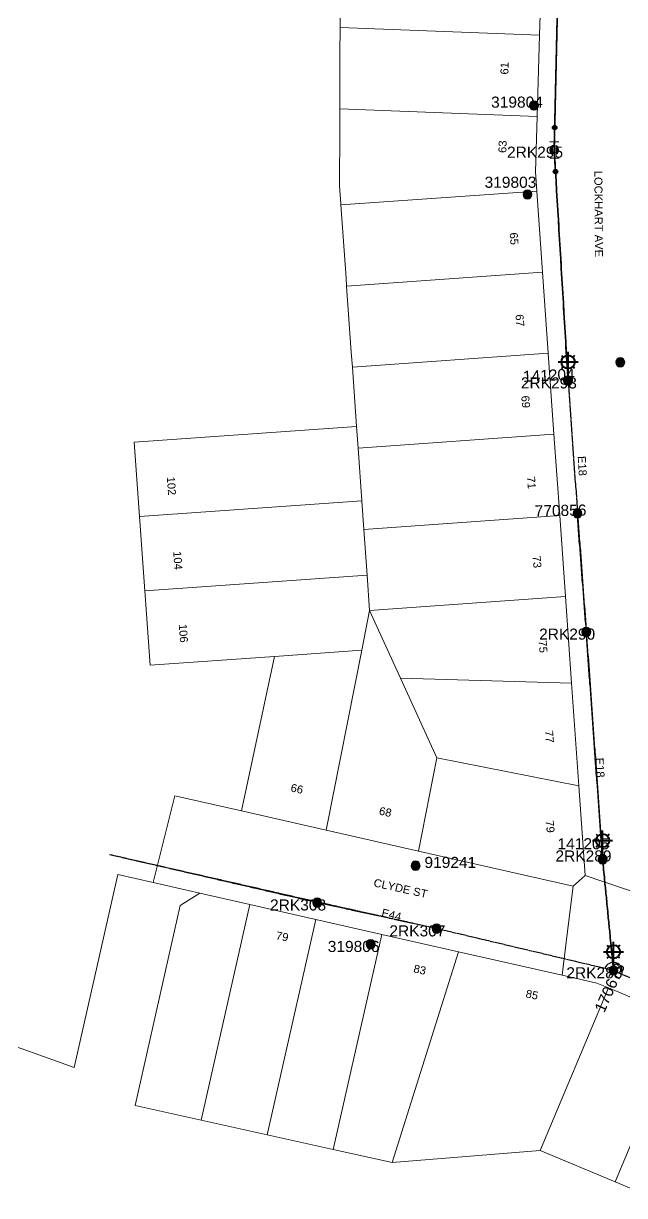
# Model space of a CAD drawing. Header units: metres. Extents: x 269214 to 271153, y 6086402 to 6088113.
# Drawn here: x 270164.3 to 270299.6, y 6087037.1 to 6087300.8 of the extents above; entities that cross this region are included whole.
import ezdxf
from ezdxf.enums import TextEntityAlignment as Align

# ---------------------------------------------------------------- set-up
doc = ezdxf.new("R2010")
doc.units = ezdxf.units.M
doc.linetypes.add('Cable Exist OH', pattern=[1, 1, 0])
doc.layers.get('0').update_dxf_attribs({"color": 6})
for name, color, linetype, lineweight in [('Cadastre Buildings_SP_EXT', 9, 'Continuous', 5), ('Cadastre Land Parcels_SP_EXT', 9, 'Continuous', 5), ('Cadastre Roads_SP_EXT', 9, 'Continuous', 5)]:
    doc.layers.add(name, color=color, linetype=linetype, lineweight=lineweight)
for name, color, linetype in [('Equip_LV_EXT', 7, 'Continuous'), ('Equip_SP_SL_EXT', 7, 'Continuous'), ('Mains_LV_EXT', 7, 'Continuous'), ('Mains_SL_EXT', 7, 'Continuous'), ('SupportsOH_SP_TR_HV_LV_SL_EXT', 7, 'Continuous')]:
    doc.layers.add(name, color=color, linetype=linetype)
doc.styles.add('iecARIAL', font='arial.ttf', dxfattribs={"height": 2})
doc.styles.add('POLE_LABEL', font='arial.ttf')
doc.styles.get("Standard").update_dxf_attribs({"font": 'arial.ttf'})

# ---------------------------------------------------------------- blocks, each defined once
blk = doc.blocks.new('SL_LANTERN_EXT')
at = {"lineweight": 40}
for p, q in [((-1.46, 5.68), (-1.06, 5.28)), ((0, 1.97), (0, 6.47)), ((1.46, 5.68), (1.06, 5.28)), ((-2.25, 4.22), (2.25, 4.22)), ((-1.46, 2.76), (-1.06, 3.16)), ((0, 0), (0, 2.72)), ((1.46, 2.76), (1.06, 3.16))]:
    blk.add_line(p, q, dxfattribs=at)
blk.add_circle((0, 4.22), 1.5, dxfattribs=at)
at = {"style": 'iecARIAL', "flags": 8}
blk.add_attdef('ASSET_NUM', (1.5, 1.5), '', height=2.5, dxfattribs=at)
for tag, p, height, flags in [('OPERATING_VOLTAGE', (0.98, -1.65), 0.2, 9), ('ORIENTATION', (0.98, -1.85), 0.2, 9), ('OWNED_BY', (0.98, -2.05), 0.2, 9), ('STATE', (0.98, -2.25), 0.2, 9), ('CONSTRUCTED_VOLTAGE', (0.98, -0.65), 0.2, 9), ('CONTROL_TYPE', (0.98, -0.85), 0.2, 9), ('LANTERN_PURPOSE', (0.98, -1.05), 0.2, 9), ('LANTERN_TYPE', (0.98, -1.25), 0.2, 9), ('NO_PHASES', (0.98, -1.45), 0.2, 9), ('USAGE', (0.98, -2.45), 0.2, 9), ('CEXIST', (0.98, -2.65), 0.2, 9), ('LNUMBER', (2.18, -3.25), 2.5, 8), ('CNEW', (0.98, -2.85), 0.2, 9), ('CNUMBER', (0.98, -3.05), 0.2, 9), ('CREMOVE', (0.98, -3.25), 0.2, 9), ('CREPLACE', (0.98, -3.45), 0.2, 9), ('LKINGHEIGHT', (0.98, -3.65), 0.2, 9), ('LBRACKET', (0.98, -3.85), 0.2, 9), ('LBRACKETVOCAB', (0.98, -4.05), 0.2, 9), ('LCATEGORY', (0.98, -4.25), 0.2, 9), ('LCHARGE1', (0.98, -4.45), 0.2, 9), ('LCHARGE1PERCENT', (0.98, -4.65), 0.2, 9), ('LCHARGE2', (0.98, -4.85), 0.2, 9), ('LCHARGE2PERCENT', (0.98, -5.05), 0.2, 9), ('LCHARGE3', (0.98, -5.25), 0.2, 9), ('LCHARGE3PERCENT', (0.98, -5.45), 0.2, 9), ('LEXIST', (0.98, -5.65), 0.2, 9), ('LLAMP', (0.98, -5.85), 0.2, 9), ('LLAMPVOCAB', (0.98, -6.05), 0.2, 9), ('LMAST', (0.98, -6.25), 0.2, 9), ('LMASTVOCAB', (0.98, -6.45), 0.2, 9), ('LNEW', (0.98, -6.65), 0.2, 9), ('LANTNUMBER', (0.98, -6.85), 0.2, 9), ('LOUTREACH', (0.98, -7.25), 0.2, 9), ('LOUTREACHVOCAB', (0.98, -7.45), 0.2, 9), ('LRATECODE', (0.98, -7.65), 0.2, 9), ('LREMOVE', (0.98, -7.85), 0.2, 9), ('LREPLACE', (0.98, -8.05), 0.2, 9), ('STREETNAME', (0.98, -9.25), 0.2, 9), ('SUBURB', (0.98, -9.45), 0.2, 1), ('LTYPE', (0.98, -8.25), 0.2, 9), ('LTYPEVOCAB', (0.98, -8.45), 0.2, 9), ('LEGEND', (0.98, -8.65), 0.2, 9), ('LOCATION', (0.98, -8.85), 0.2, 9), ('NOTES', (0.98, -9.05), 0.2, 9)]:
    blk.add_attdef(tag, p, '', height=height, dxfattribs=dict(flags=flags))
blk = doc.blocks.new('POLE_EXT')
blk.add_hatch(color=256).paths.add_polyline_path([(-1, 0, 1), (1, 0, 1)])
blk.add_lwpolyline([(-1, 0, 1), (1, 0, 1)], format="xyb", close=True)
for tag, height, flags, p in [('pNumber', 2.5, 8, (-17.84, 2.07)), ('OWNED_BY', 0.2, 9, (1.35, -0.4)), ('SPECIAL_USE', 0.2, 9, (1.35, -0.8)), ('STATE', 0.2, 9, (1.35, -1)), ('cLV', 0.2, 9, (1.35, -1.4)), ('hDepth', 0.2, 9, (1.35, -1.6)), ('hDia', 0.2, 9, (1.35, -1.8)), ('cHV', 0.2, 9, (1.35, -2)), ('PARENT', 0.2, 9, (1.35, -0.6)), ('USAGE', 0.2, 9, (1.35, -1.2)), ('LBRACKET', 0.2, 9, (1.35, -2.2)), ('LExisting', 0.2, 9, (1.35, -2.4)), ('LANTNUMBER', 0.2, 9, (1.35, -2.6)), ('cLinedev', 0.2, 9, (1.35, -3.4)), ('pExisting', 0.2, 9, (1.35, -3.8)), ('pFooting', 0.2, 9, (1.35, -4.4)), ('pNew', 0.2, 9, (1.35, -4.6)), ('pRelocate', 0.2, 9, (1.35, -5)), ('pRemove', 0.2, 9, (1.35, -5.2)), ('LOther', 0.2, 9, (1.35, -2.8)), ('LRemove', 0.2, 9, (1.35, -3)), ('LEGEND', 0.2, 9, (1.35, -3.2)), ('LOCATION', 0.2, 9, (1.35, -3.6)), ('PFNUMBER', 0.2, 9, (1.35, -4)), ('NEWPFNUMBER', 0.2, 9, (1.35, -4.2)), ('pReplace', 0.2, 9, (1.35, -5.4)), ('pStay', 0.2, 9, (1.35, -5.6)), ('pType', 0.2, 9, (1.35, -5.8)), ('cspan', 0.2, 9, (1.35, -6)), ('STREETNAME', 0.2, 9, (1.35, -6.2)), ('SUBURB', 0.2, 9, (1.35, -6.4)), ('OPERATED_BY', 0.2, 9, (1.36, -7.01)), ('NOTES', 0.2, 9, (1.35, -6.6)), ('MAINTAINED_BY', 0.2, 9, (1.36, -6.81))]:
    blk.add_attdef(tag, text='', height=height, dxfattribs=dict(flags=flags)).set_placement(p, align=Align.MIDDLE_LEFT)
at = {"style": 'POLE_LABEL'}
for tag, height, flags, p in [('ASSET_NUM', 2.5, 8, (2, 2)), ('STRUCTURE_PLANT_NUMBER', 0.2, 9, (1.35, 0.03)), ('STREET_CODE', 0.2, 9, (1.35, -0.2))]:
    blk.add_attdef(tag, text='', height=height, dxfattribs=dict(at, flags=flags)).set_placement(p, align=Align.MIDDLE_LEFT)
at = {"flags": 1}
blk.add_attdef('Z', (1.35, -7.33), '', height=0.2, dxfattribs=at)
blk = doc.blocks.new('End Shackle_EXT')
blk.add_wipeout([(0, 0.25), (1.81, 0.25), (1.82, -0.25), (0, -0.25)])
blk.add_line((1.81, -1), (1.81, 1))
at = {"flags": 1}
blk.add_attdef('Z', (0, 0), '', height=0.2, dxfattribs=at)
at = {"flags": 9}
for tag, p in [('CONNECTOR_TYPE', (0, 0)), ('CONSTRUCTED_VOLTAGE', (0, -0.2)), ('OPERATING_VOLTAGE', (0, -0.6)), ('ORIENTATION', (0, -0.8)), ('OWNED_BY', (0, -1)), ('STATE', (0, -1.2)), ('NO_PHASES', (0, -0.4)), ('USAGE', (0, -1.4)), ('NOTES', (0, -1.6))]:
    blk.add_attdef(tag, text='', height=0.2, dxfattribs=at).set_placement(p, align=Align.MIDDLE_LEFT)
blk = doc.blocks.new('CONNECTOR_NODE_EXT')
h = blk.add_hatch(color=256)
edge = h.paths.add_edge_path()
edge.add_arc((0, 0), 0.5, 0, 360)
blk.add_circle((0, 0), 0.5)
at = {"flags": 1}
blk.add_attdef('Z', (0, 0), '', height=0.2, dxfattribs=at)
at = {"flags": 9}
for tag, p in [('CONNECTOR_TYPE', (0, 0)), ('CONSTRUCTED_VOLTAGE', (0, -0.2)), ('OPERATING_VOLTAGE', (0, -0.6)), ('ORIENTATION', (0, -0.8)), ('SUBTYPE', (0, -1)), ('NO_PHASES', (0, -0.4)), ('USAGE', (0, -1.2)), ('NOTES', (0, -1.4))]:
    blk.add_attdef(tag, text='', height=0.2, dxfattribs=at).set_placement(p, align=Align.MIDDLE_LEFT)

msp = doc.modelspace()

# ---------------------------------------------------------------- linework, layer by layer
at = {"layer": 'Cadastre Buildings_SP_EXT', "linetype": 'Continuous'}
msp.add_lwpolyline([(270234.07, 6087047.52), (270219.19, 6087050.81), (270230.15, 6087099.25), (270245.01, 6087095.88), (270234.07, 6087047.52)], close=True, dxfattribs=at)
at = {"layer": 'Cadastre Land Parcels_SP_EXT', "linetype": 'Continuous'}
for points in [[(270281.07, 6087316.46), (270235.65, 6087318.25), (270235.61, 6087307.38), (270235.59, 6087299.95), (270280.5, 6087298.17), (270280.51, 6087298.17), (270281.07, 6087316.46)], [(270280.51, 6087298.17), (270280.5, 6087298.17), (270235.59, 6087299.95), (270235.57, 6087293.97), (270235.52, 6087281.66), (270279.94, 6087279.89), (270280.51, 6087298.17)], [(270279.87, 6087263.14), (270279.56, 6087267.45), (270279.94, 6087279.89), (270235.52, 6087281.66), (270235.51, 6087277.16), (270235.46, 6087264.26), (270235.74, 6087260.36), (270235.77, 6087260.01), (270279.87, 6087263.14)], [(270279.87, 6087263.14), (270235.77, 6087260.01), (270236.93, 6087243.63), (270237.06, 6087241.76), (270281.16, 6087244.89), (270279.87, 6087263.14)], [(270281.16, 6087244.89), (270237.06, 6087241.76), (270238.12, 6087226.91), (270238.36, 6087223.51), (270282.46, 6087226.64), (270281.16, 6087244.89)], [(270283.75, 6087208.4), (270282.46, 6087226.64), (270238.36, 6087223.51), (270239.31, 6087210.18), (270239.66, 6087205.26), (270283.75, 6087208.4)], [(270239.66, 6087205.26), (270239.31, 6087210.18), (270189.26, 6087206.63), (270190.45, 6087189.9), (270240.5, 6087193.46), (270239.66, 6087205.26)], [(270283.75, 6087208.4), (270239.66, 6087205.26), (270240.5, 6087193.46), (270240.95, 6087187.02), (270285.05, 6087190.15), (270283.75, 6087208.4)], [(270240.95, 6087187.02), (270240.5, 6087193.46), (270190.45, 6087189.9), (270191.64, 6087173.18), (270241.68, 6087176.73), (270240.95, 6087187.02)], [(270286.35, 6087171.9), (270285.05, 6087190.15), (270240.95, 6087187.02), (270241.68, 6087176.73), (270242.25, 6087168.77), (270286.35, 6087171.9)], [(270242.25, 6087168.77), (270241.68, 6087176.73), (270191.64, 6087173.18), (270192.83, 6087156.45), (270220.8, 6087158.43), (270240.48, 6087159.83), (270242.25, 6087168.77)], [(270287.73, 6087152.44), (270286.35, 6087171.9), (270242.25, 6087168.77), (270249.2, 6087153.51), (270287.73, 6087152.44)], [(270249.2, 6087153.51), (270242.25, 6087168.77), (270240.48, 6087159.83), (270232.44, 6087119.36), (270253.26, 6087114.64), (270257.35, 6087135.59), (270249.2, 6087153.51)], [(270240.48, 6087159.83), (270220.8, 6087158.43), (270213.41, 6087123.66), (270232.44, 6087119.36), (270240.48, 6087159.83)], [(270287.73, 6087152.44), (270249.2, 6087153.51), (270257.35, 6087135.59), (270289.37, 6087129.33), (270287.73, 6087152.44)], [(270290.8, 6087109.14), (270289.37, 6087129.33), (270257.35, 6087135.59), (270253.26, 6087114.64), (270288.05, 6087106.77), (270290.8, 6087109.14)], [(270219.19, 6087050.81), (270204.3, 6087054.11), (270215.28, 6087102.61), (270230.15, 6087099.25), (270219.19, 6087050.81)], [(270247.32, 6087044.58), (270234.07, 6087047.52), (270245.01, 6087095.88), (270262.26, 6087091.98), (270247.32, 6087044.58)], [(270280.67, 6087047.25), (270296, 6087083.85), (270293.43, 6087084.92), (270285.61, 6087086.69), (270262.26, 6087091.98), (270247.32, 6087044.58), (270280.67, 6087047.25)], [(270306.92, 6087079.3), (270296, 6087083.85), (270280.67, 6087047.25), (270297.56, 6087040.21), (270312.89, 6087076.81), (270306.92, 6087079.3)], [(270329.77, 6087069.77), (270312.89, 6087076.81), (270297.56, 6087040.21), (270314.44, 6087033.17), (270329.77, 6087069.77)]]:
    msp.add_lwpolyline(points, close=True, dxfattribs=at)
msp.add_lwpolyline([(270314.44, 6087033.17), (270297.56, 6087040.21), (270280.67, 6087047.25), (270247.32, 6087044.58), (270234.07, 6087047.52), (270219.19, 6087050.81), (270204.3, 6087054.11), (270189.42, 6087057.41), (270199.61, 6087102.41), (270203.98, 6087105.17), (270193.48, 6087107.55), (270185.55, 6087109.34), (270175.73, 6087065.96), (270157.89, 6087072.34)], dxfattribs=at)
at = {"layer": 'Cadastre Roads_SP_EXT', "linetype": 'Continuous'}
msp.add_lwpolyline([(270281.07, 6087316.46), (270280.51, 6087298.17), (270279.94, 6087279.89), (270279.56, 6087267.45), (270279.87, 6087263.14), (270281.16, 6087244.89), (270282.46, 6087226.64), (270283.75, 6087208.4), (270285.05, 6087190.15), (270286.35, 6087171.9), (270287.73, 6087152.44), (270289.37, 6087129.33), (270290.8, 6087109.14), (270299.43, 6087106.22), (270311.48, 6087102.14)], dxfattribs=at)
msp.add_lwpolyline([(270213.41, 6087123.66), (270198.42, 6087127.05), (270195.92, 6087117.16), (270193.48, 6087107.55), (270203.98, 6087105.17), (270215.28, 6087102.61), (270230.15, 6087099.25), (270245.01, 6087095.88), (270262.26, 6087091.98), (270285.61, 6087086.69), (270286.81, 6087096.59), (270288.05, 6087106.77), (270253.26, 6087114.64), (270232.44, 6087119.36), (270213.41, 6087123.66)], close=True, dxfattribs=at)
at = {"layer": 'Mains_LV_EXT', "linetype": 'Cable Exist OH'}
for points in [[(270285, 6087325.93), (270283.91, 6087277.41)], [(270284.09, 6087267.51), (270286.91, 6087220.46)], [(270286.91, 6087220.46), (270289.05, 6087190.62)], [(270291.05, 6087163.95), (270289, 6087190.63)], [(270294.7, 6087112.78), (270291.02, 6087163.94)], [(270230.4, 6087103.17), (270183.69, 6087113.81)], [(270297.15, 6087087.75), (270294.7, 6087112.78)], [(270257.31, 6087097.18), (270230.4, 6087103.17)], [(270297.15, 6087087.75), (270257.31, 6087097.18)], [(270297.15, 6087087.75), (270330.7, 6087073.4)]]:
    msp.add_lwpolyline(points, dxfattribs=at)
at = {"layer": 'Mains_LV_EXT', "linetype": 'Continuous'}
msp.add_lwpolyline([(270299.04, 6087086.94, 0.993284), (270295.21, 6087088.21)], format="xyb", dxfattribs=at)
at = {"layer": 'Mains_SL_EXT', "linetype": 'Cable Exist OH'}
for points in [[(270286.91, 6087220.46), (270289.05, 6087190.62), (270291.02, 6087163.94), (270294.7, 6087112.78)], [(270297.15, 6087087.75), (270257.31, 6087097.18), (270230.44, 6087103.01), (270183.69, 6087113.81)], [(270294.7, 6087112.78), (270297.15, 6087087.75)]]:
    msp.add_lwpolyline(points, dxfattribs=at)

# ---------------------------------------------------------------- block references
at = {"layer": 'Equip_LV_EXT'}
for p in [(270283.91, 6087277.41), (270284.09, 6087267.51)]:
    msp.add_blockref('CONNECTOR_NODE_EXT', p, dxfattribs=at)
at = {"layer": 'Equip_SP_SL_EXT'}
ref = msp.add_blockref('SL_LANTERN_EXT', (270286.91, 6087220.46), dxfattribs=at)
ref.add_attrib('ASSET_NUM', '141204', dxfattribs={"layer": '0', "height": 2.5, "rotation": 2.6124, "style": 'iecARIAL'}).set_placement((270288.41, 6087221.96), align=Align.MIDDLE_RIGHT)
ref = msp.add_blockref('SL_LANTERN_EXT', (270294.7, 6087112.78), dxfattribs=at)
ref.add_attrib('ASSET_NUM', '141205', dxfattribs={"layer": '0', "height": 2.5, "style": 'iecARIAL'}).set_placement((270296.2, 6087114.28), align=Align.BOTTOM_RIGHT)
ref = msp.add_blockref('SL_LANTERN_EXT', (270297.15, 6087087.75), dxfattribs=at)
ref.add_attrib('ASSET_NUM', '170673', dxfattribs={"layer": '0', "height": 2.5, "rotation": 66.0455, "style": 'iecARIAL'}).set_placement((270298.65, 6087089.25), align=Align.MIDDLE_RIGHT)
at = {"layer": 'SupportsOH_SP_TR_HV_LV_SL_EXT'}
ref = msp.add_blockref('POLE_EXT', (270279.25, 6087282.39), dxfattribs=at)
ref.add_attrib('ASSET_NUM', '319804', dxfattribs={"layer": '0', "height": 2.5, "style": 'POLE_LABEL'}).set_placement((270281.25, 6087283.14), align=Align.MIDDLE_RIGHT)
ref = msp.add_blockref('POLE_EXT', (270283.8, 6087272.38), dxfattribs=at)
ref.add_attrib('ASSET_NUM', '2RK295', dxfattribs={"layer": '0', "height": 2.5, "style": 'POLE_LABEL'}).set_placement((270285.8, 6087273.13), align=Align.TOP_RIGHT)
ref = msp.add_blockref('POLE_EXT', (270277.78, 6087262.36), dxfattribs=at)
ref.add_attrib('ASSET_NUM', '319803', dxfattribs={"layer": '0', "height": 2.5, "style": 'POLE_LABEL'}).set_placement((270279.78, 6087263.11), align=Align.BOTTOM_RIGHT)
ref = msp.add_blockref('POLE_EXT', (270298.67, 6087224.6), dxfattribs=at)
ref.add_attrib('ASSET_NUM', '2RK294', dxfattribs={"layer": '0', "height": 2.5, "style": 'POLE_LABEL'}).set_placement((270300.67, 6087225.35), align=Align.BOTTOM_LEFT)
ref = msp.add_blockref('POLE_EXT', (270286.91, 6087220.46), dxfattribs=at)
ref.add_attrib('ASSET_NUM', '2RK293', dxfattribs={"layer": '0', "height": 2.5, "style": 'POLE_LABEL'}).set_placement((270288.91, 6087221.21), align=Align.TOP_RIGHT)
ref = msp.add_blockref('POLE_EXT', (270289.05, 6087190.62), dxfattribs=at)
ref.add_attrib('ASSET_NUM', '770856', dxfattribs={"layer": '0', "height": 2.5, "rotation": 1, "style": 'POLE_LABEL'}).set_placement((270291.05, 6087191.37), align=Align.MIDDLE_RIGHT)
ref = msp.add_blockref('POLE_EXT', (270291.02, 6087163.94), dxfattribs=at)
ref.add_attrib('ASSET_NUM', '2RK290', dxfattribs={"layer": '0', "height": 2.5, "style": 'POLE_LABEL'}).set_placement((270293.02, 6087164.69), align=Align.TOP_RIGHT)
ref = msp.add_blockref('POLE_EXT', (270252.59, 6087111.33), dxfattribs=at)
ref.add_attrib('ASSET_NUM', '919241', dxfattribs={"layer": '0', "height": 2.5, "style": 'POLE_LABEL'}).set_placement((270254.59, 6087112.08), align=Align.MIDDLE_LEFT)
ref = msp.add_blockref('POLE_EXT', (270294.7, 6087112.78), dxfattribs=at)
ref.add_attrib('ASSET_NUM', '2RK289', dxfattribs={"layer": '0', "height": 2.5, "style": 'POLE_LABEL'}).set_placement((270296.7, 6087113.53), align=Align.MIDDLE_RIGHT)
ref = msp.add_blockref('POLE_EXT', (270230.44, 6087103.01), dxfattribs=at)
ref.add_attrib('ASSET_NUM', '2RK308', dxfattribs={"layer": '0', "height": 2.5, "style": 'POLE_LABEL'}).set_placement((270232.44, 6087103.76), align=Align.TOP_RIGHT)
ref = msp.add_blockref('POLE_EXT', (270257.31, 6087097.18), dxfattribs=at)
ref.add_attrib('ASSET_NUM', '2RK307', dxfattribs={"layer": '0', "height": 2.5, "style": 'POLE_LABEL'}).set_placement((270259.31, 6087097.93), align=Align.TOP_RIGHT)
ref = msp.add_blockref('POLE_EXT', (270242.47, 6087093.67), dxfattribs=at)
ref.add_attrib('ASSET_NUM', '319806', dxfattribs={"layer": '0', "height": 2.5, "style": 'POLE_LABEL'}).set_placement((270244.47, 6087094.42), align=Align.TOP_RIGHT)
ref = msp.add_blockref('POLE_EXT', (270297.15, 6087087.75), dxfattribs=at)
ref.add_attrib('ASSET_NUM', '2RK288', dxfattribs={"layer": '0', "height": 2.5, "style": 'POLE_LABEL'}).set_placement((270299.15, 6087088.5), align=Align.TOP_RIGHT)

# ---------------------------------------------------------------- texts
at = {"layer": 'Cadastre Land Parcels_SP_EXT'}
for s, rotation, p in [('61', 88.4774, (270273.48, 6087289.33)), ('63', 88.4772, (270273.03, 6087271.69)), ('65', 274.5014, (270273.77, 6087253.74)), ('67', 274.5012, (270275.08, 6087235.34)), ('69', 274.5017, (270276.38, 6087217.04)), ('102', 274.1822, (270196.58, 6087198.81)), ('71', 274.5014, (270277.67, 6087198.84)), ('104', 274.1818, (270198.02, 6087182.04)), ('73', 274.5012, (270278.93, 6087181.04)), ('106', 274.182, (270199.27, 6087165.66)), ('75', 274.5016, (270280.29, 6087161.95)), ('77', 274.5013, (270281.73, 6087141.71)), ('66', 347.6939, (270224.33, 6087128.07)), ('68', 347.6943, (270244.24, 6087122.87)), ('79', 275.9101, (270281.86, 6087121.45)), ('79', 348.9738, (270221.03, 6087094.8)), ('83', 347.6943, (270251.99, 6087087.37)), ('85', 347.6942, (270277.25, 6087081.75))]:
    msp.add_text(s, height=1.8, rotation=rotation, dxfattribs=at).set_placement(p)
at = {"layer": 'Cadastre Roads_SP_EXT'}
for s, rotation, p in [('LOCKHART AVE', 270.4037, (270292.84, 6087267.7)), ('CLYDE ST', 347.6228, (270243.02, 6087106.7))]:
    msp.add_text(s, height=1.8, rotation=rotation, dxfattribs=at).set_placement(p)
at = {"layer": 'Mains_LV_EXT'}
for s, rotation, p in [('E18', 273.2987, (270289.1, 6087203.47)), ('E18', 273.3092, (270293.1, 6087135.58)), ('E44', 346.7277, (270244.79, 6087099.96))]:
    msp.add_text(s, height=1.8, rotation=rotation, dxfattribs=at).set_placement(p)

# ---------------------------------------------------------------- next in the draw order: block references
at = {"layer": 'Mains_LV_EXT', "rotation": 273.5816929548316}
msp.add_blockref('End Shackle_EXT', (270283.8, 6087272.38), dxfattribs=at)

# ---------------------------------------------------------------- next in the draw order: block references
at = {"layer": 'Mains_LV_EXT', "rotation": 88.45338972348443}
msp.add_blockref('End Shackle_EXT', (270283.8, 6087272.38), dxfattribs=at)

# ---------------------------------------------------------------- next in the draw order: linework, layer by layer
at = {"layer": 'Mains_LV_EXT', "linetype": 'Cable Exist OH'}
for points in [[(270283.91, 6087277.41), (270283.8, 6087272.38)], [(270283.8, 6087272.38), (270284.09, 6087267.51)]]:
    msp.add_lwpolyline(points, dxfattribs=at)
at = {"layer": 'Mains_SL_EXT', "linetype": 'Cable Exist OH'}
msp.add_lwpolyline([(270286.91, 6087220.46), (270283.8, 6087272.38), (270285, 6087325.93)], dxfattribs=at)

doc.saveas('drawing.dxf')
